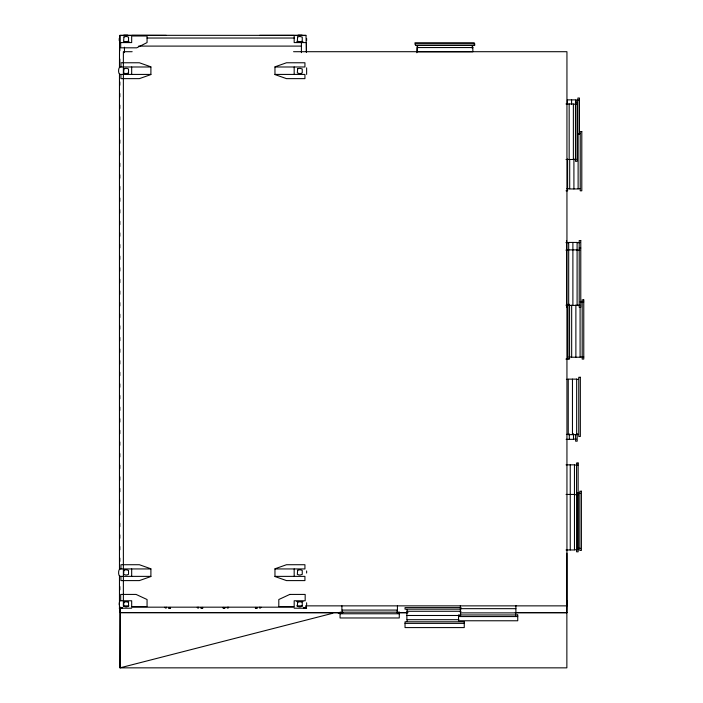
<?xml version="1.0" encoding="UTF-8"?>
<svg xmlns="http://www.w3.org/2000/svg" width="703" height="703" viewBox="0 0 703 703"><rect width="100%" height="100%" fill="white"/><g stroke="black" fill="none" stroke-linecap="round" stroke-linejoin="round"><path stroke-width="1.05" d="M567.04 600.459L566.803 612.629M339.277 612.875L338.574 613.473L339.277 612.875M119.862 35.642L119.862 42.224M228.651 607.172L228.229 608.042L227.306 608.042L227.306 607.172M260.936 607.172L260.505 608.042L259.583 608.042L259.583 607.172M305.875 607.744L305.55 607.946A1.301 1.301 0 0 1 305.172 608.007L303.863 608.007M566.785 612.735L515.334 612.735M294.276 35.484L294.557 35.335A1.301 1.301 0 0 1 294.944 35.273L305.629 35.273A1.301 1.301 0 0 1 306.016 35.335L306.174 42.461M224.846 607.875L223 608.086L224.846 607.752M257.131 607.875L255.286 608.086L257.131 607.752M119.8 67.154C118.306 67.778 118.042 73.595 119.8 74.263M119.8 569.105C118.201 569.562 118.201 575.757 119.8 576.214M332.8 613.262L120.02 667.85L119.976 607.744M120.081 35.502L131.057 35.502M294.794 35.502L305.779 35.502M338.292 613.341L338.749 613.262M123.763 35.15L127.761 35.15M298.098 35.15L302.097 35.15M166.268 35.361L131.681 35.317L294.179 35.361L294.179 42.584L306.323 42.584L306.403 52.18L306.323 42.584M259.583 35.361L294.179 35.317M147.05 38.032L294.179 38.032M123.895 41.749L129.106 41.749M296.754 41.749L303.011 41.749M138.658 46.099L301.402 46.099M417.081 46.442L416.853 52.76M472.135 46.442L472.363 48.551M132.164 51.706L123.377 51.706L123.377 605.863L128.869 605.863M293.564 51.706L566.943 51.706L566.943 605.863L305.638 605.863M119.536 66.987L150.899 66.987M274.961 66.987L304.935 66.987L304.935 62.769L286.49 62.769L274.961 66.838L274.961 74.571L286.49 78.639L304.935 78.639L304.935 74.421L274.961 74.421M124.932 73.587L128.06 73.587M298.837 73.587L300.928 73.587M119.536 74.421L150.899 74.421M575.792 100.107L579.474 100.107M566.003 103.965L573.376 103.965L573.376 159.484L566.003 159.484M573.376 104.193L576.135 104.193M578.121 133.675L579.957 133.675M573.376 159.247L576.135 159.247M566.934 188.729L569.702 188.729M578.121 188.729L579.957 188.729M566.02 190.812L567.593 190.812L567.593 159.01M565.915 242.658L568.683 242.658M577.101 242.658L579.861 242.658M579.202 248.027L580.783 248.027M568.683 249.881L577.101 249.881M565.915 250.11L568.683 250.11M577.101 250.11L579.861 250.11M580.089 301.947L583.771 301.947M565.915 305.164L568.683 305.164M577.101 305.164L579.861 305.164M568.903 357.001L571.671 357.001M580.089 357.001L583.771 357.001M565.88 359.084L569.562 359.084L569.562 304.25M566.398 379.356L568.244 379.356M576.662 379.356L578.507 379.356M566.398 434.41L568.244 434.41M576.662 434.41L578.507 434.41M573.507 439.103L576.267 439.103M566.143 439.331L573.507 439.331L573.507 433.698M566.038 464.841L574.456 464.841L574.465 549.966L566.047 549.966M574.456 465.07L578.138 465.07M576.574 492.601L578.147 492.601M577.717 493.295L580.485 493.295M566.047 494.446L574.465 494.446M574.465 494.684L578.147 494.684M577.717 548.349L580.485 548.349M574.465 549.737L578.147 549.737M119.536 568.938L150.899 568.938M274.961 568.938L304.935 568.938L304.935 564.72L286.49 564.72L274.961 568.797L274.961 576.522L286.49 580.599L304.935 580.599L304.935 576.372L274.961 576.372M119.536 576.372L150.899 576.372M119.457 600.775L131.681 600.775L131.681 606.54L147.059 606.54L147.059 599.518L136.066 594.422L120.688 594.422L120.688 600.775M123.895 601.61L128.06 601.61M296.754 601.61L303.011 601.61M296.851 605.863L302.343 605.863M119.457 606.663L119.923 606.663M305.937 606.663L306.403 606.663M131.681 607.172L294.179 607.172M461.089 607.594L405.033 607.594L405.033 609.167L460.957 609.167M168.729 607.752L170.574 608.086L168.729 607.875M201.014 607.752L202.859 608.086L201.014 607.875M121.997 608.007L120.688 608.007A1.301 1.301 0 0 1 120.31 607.946L120.02 667.85L566.864 667.85L566.864 553.208M119.229 608.209L131.681 608.209M294.179 608.209L306.631 608.209M460.377 608.666L515.897 608.666M461.089 611.276L406.879 611.276L406.879 619.695L458.927 619.695M120.204 607.55L120.222 612.629L343.126 612.612M396.87 612.612L407.837 612.612M515.334 612.612L567.057 612.629M340.946 612.752L120.222 612.629M398.408 612.735L407.854 612.752M340.059 613.763L399.278 613.763M406.879 615.485L459.138 615.485M458.523 616.557L517.751 616.557M405.033 623.376L464.252 623.376M331.675 613.482L330.964 612.884L331.667 613.482M119.844 42.532L119.844 35.335A1.301 1.301 0 0 1 120.231 35.273L130.916 35.273A1.301 1.301 0 0 1 131.294 35.335L131.575 35.484M197.209 607.172L197.631 608.042L198.554 608.042L198.554 607.172M164.924 607.172L165.346 608.042L166.268 608.042L166.268 607.172M580.089 307.343L580.089 357.229L571.671 357.229L571.671 305.181M579.474 134.22L579.474 98.025L577.892 98.025L577.892 134.22M578.121 133.438L578.121 188.958L569.702 188.958L569.702 159.581M577.717 493.067L577.717 548.577M577.189 433.698L577.189 441.185L575.616 441.185L575.616 434.603M575.88 304.979L575.88 357.229M575.792 104.431L575.792 99.879L567.365 99.879L567.365 104.431M573.912 159.572L573.912 188.958M572.892 242.43L572.892 305.401M572.453 379.128L572.453 434.647M571.583 99.879L571.583 104.229M570.256 494.446L570.256 549.966M570.247 464.841L570.247 494.227M569.298 433.892L569.298 439.331M569.166 103.965L569.166 159.484M567.989 304.25L567.989 359.084M566.574 240.575L566.574 307.246M515.897 605.511L515.897 612.875L460.377 612.875L460.377 605.511M515.668 612.875L515.668 615.635M474.217 44.333L474.217 42.76L414.998 42.76L414.998 44.333M472.609 45.721L472.609 47.558M460.606 612.875L460.606 615.635M417.556 45.721L417.556 47.558M407.116 609.431L407.116 611.276M407.116 619.695L407.116 621.54M397.423 605.863L397.423 610.081L341.904 610.081L341.904 605.863M397.195 610.081L397.195 612.84M342.141 610.081L342.141 612.84M306.631 38.454L306.631 40.625M306.631 67.822L306.631 74.421M306.631 570.941L306.631 573.042M306.631 602.779L306.631 604.879M306.403 605.643L306.385 607.664L305.691 608.165A2.021 2.021 0 0 1 305.243 608.209M303.863 607.295L303.863 608.209M301.402 42.584L301.402 52.646M294.179 66.987L294.179 74.421M294.179 568.938L294.179 576.372M257.131 608.086L257.131 607.585L255.593 607.418L255.593 607.875M224.846 608.086L224.846 607.585L223.308 607.418L223.308 607.875M202.552 607.875L202.552 607.418L201.014 607.585L201.014 608.086M170.267 607.875L170.267 607.418L168.729 607.585L168.729 608.086M131.681 66.987L131.681 74.421M131.681 568.938L131.681 576.372M124.457 47.189L124.457 52.646M121.997 607.295L121.997 608.209M120.925 66.987L120.925 62.769L139.37 62.769L150.899 66.838L150.899 74.571L139.37 78.639L120.925 78.639L120.925 74.421M120.925 568.938L120.925 564.72L139.37 564.72L150.899 568.797L150.899 576.522L139.37 580.599L120.925 580.599L120.925 576.372M120.688 42.584L120.688 47.813L136.742 47.813L147.059 42.584L147.059 35.985L131.681 35.985L131.681 42.584L119.536 42.584L119.457 67.11M120.45 607.55L120.477 612.629M119.844 47.435L119.844 50.695M119.844 59.052L119.844 62.303M119.844 81.943L119.844 85.204M119.844 93.561L119.844 96.821M119.844 105.178L119.844 108.429M119.844 116.786L119.844 120.046M119.844 128.403L119.844 131.663M119.844 140.02L119.844 143.28M119.844 151.637L119.844 154.897M119.844 163.245L119.844 166.506M119.844 174.862L119.844 178.123M119.844 186.48L119.844 189.74M119.844 198.097L119.844 201.357M119.844 209.714L119.844 212.965M119.844 221.322L119.844 224.582M119.844 232.939L119.844 236.199M119.844 244.556L119.844 247.816M119.844 256.173L119.844 259.425M119.844 267.781L119.844 271.042M119.844 279.399L119.844 282.659M119.844 291.016L119.844 294.276M119.844 302.633L119.844 305.884M119.844 314.241L119.844 317.501M119.844 325.858L119.844 329.118M119.844 337.475L119.844 340.735M119.844 349.092L119.844 352.352M119.844 360.701L119.844 363.961M119.844 372.318L119.844 375.578M119.844 383.935L119.844 387.195M119.844 395.552L119.844 398.812M119.844 407.169L119.844 410.42M119.844 418.777L119.844 422.037M119.844 430.394L119.844 433.654M119.844 442.011L119.844 445.271M119.844 453.628L119.844 456.88M119.844 465.237L119.844 468.497M119.844 476.854L119.844 480.114M119.844 488.471L119.844 491.731M119.844 500.088L119.844 503.339M119.844 511.696L119.844 514.956M119.844 523.313L119.844 526.573M119.844 534.93L119.844 538.19M119.844 546.547L119.844 549.808M119.844 558.156L119.844 561.416M119.844 586.61L119.844 589.87M119.457 74.298L119.457 569.061M119.457 576.249L119.457 607.585L120.169 608.165A2.021 2.021 0 0 0 120.617 608.209M119.229 38.454L119.229 40.625M119.229 602.743L119.229 604.914M123.939 36.969L123.614 41.082L125.152 41.635A5.8 5.8 0 0 0 126.54 41.688L128.535 41.082L128.535 37.154L126.997 36.6A5.8 5.8 0 0 0 125.609 36.547L123.939 36.969M123.939 68.806L123.614 72.919L125.152 73.472A5.8 5.8 0 0 0 126.54 73.525L128.535 72.919L128.535 68.991L126.997 68.437A5.8 5.8 0 0 0 125.609 68.384L123.939 68.806M297.65 36.969L297.325 41.082L299.32 41.688A5.8 5.8 0 0 0 300.708 41.635L302.246 41.082L302.246 37.154L300.251 36.547A5.8 5.8 0 0 0 298.863 36.6L297.65 36.969M297.65 68.806L297.325 72.919L299.32 73.525A5.8 5.8 0 0 0 300.708 73.472L302.246 72.919L302.246 68.991L300.251 68.384A5.8 5.8 0 0 0 298.863 68.437L297.65 68.806M123.939 570.256L123.614 574.369L125.609 574.975A5.8 5.8 0 0 0 126.997 574.922L128.535 574.369L128.535 570.441L126.54 569.834A5.8 5.8 0 0 0 125.152 569.887L123.939 570.256M123.939 602.093L123.614 606.206L125.609 606.812A5.8 5.8 0 0 0 126.997 606.759L128.535 606.206L128.535 602.278L126.54 601.671A5.8 5.8 0 0 0 125.152 601.724L123.939 602.093M297.65 570.256L297.325 574.369L298.863 574.922A5.8 5.8 0 0 0 300.251 574.975L302.246 574.369L302.246 570.441L300.708 569.887A5.8 5.8 0 0 0 299.32 569.834L297.65 570.256M297.65 602.093L297.325 606.206L298.863 606.759A5.8 5.8 0 0 0 300.251 606.812L302.246 606.206L302.246 602.278L300.708 601.724A5.8 5.8 0 0 0 299.32 601.671L297.65 602.093M289.794 594.422L278.801 599.518L278.801 606.54L294.179 606.54L294.179 600.775L305.172 600.775L305.172 594.422L289.794 594.422M474.692 43.876L415.473 43.876L415.473 45.458L474.692 45.458L474.692 43.876M472.847 47.558L417.327 47.558L417.327 51.767L472.847 51.767L472.847 47.558M577.058 102.111L575.476 102.111L575.476 161.33L577.058 161.33L577.058 102.111M581.803 131.593L580.221 131.593L580.221 190.812L581.803 190.812L581.803 131.593M580.783 240.575L579.202 240.575L579.202 307.246L580.783 307.246L580.783 240.575M577.101 242.43L568.683 242.43L568.683 305.401L577.101 305.401L577.101 242.43M583.771 299.865L582.189 299.865L582.189 359.084L583.771 359.084L583.771 299.865M580.344 377.274L578.771 377.274L578.771 436.493L580.344 436.493L580.344 377.274M576.662 379.128L568.244 379.128L568.244 434.647L576.662 434.647L576.662 379.128M578.138 462.987L576.565 462.987L576.574 551.82L578.147 551.82L578.138 462.987M581.399 491.212L579.826 491.212L579.826 550.431L581.399 550.431L581.399 491.212M399.278 612.181L340.059 612.181L340.059 617.972L399.278 617.972L399.278 612.181M517.751 614.976L458.523 614.976L458.523 620.767L517.751 620.767L517.751 614.976M464.252 621.795L405.033 621.795L405.033 627.586L464.252 627.586L464.252 621.795"/></g></svg>
